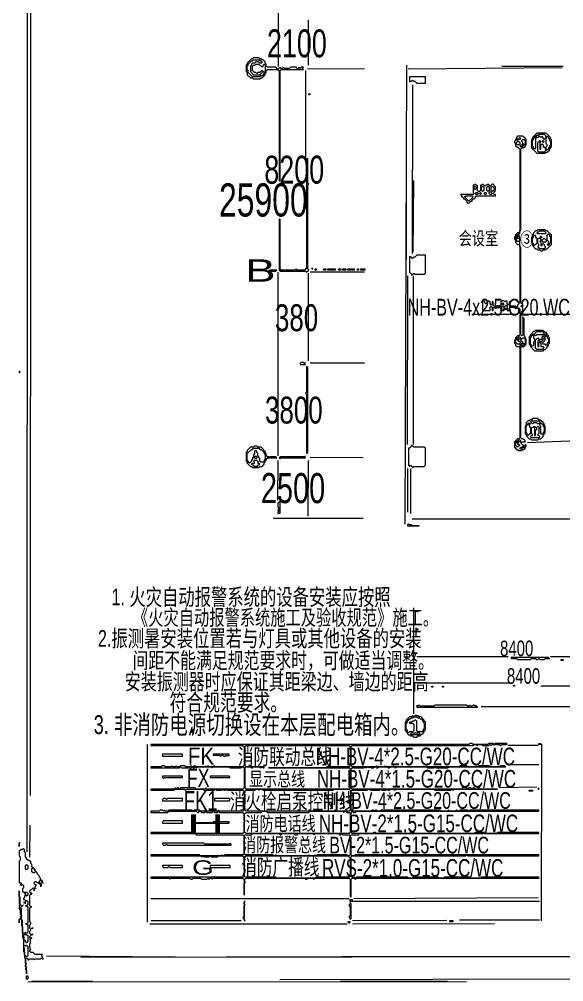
# Model space of a CAD drawing. Extents: x 10 to 1970, y 11 to 1392.
# Drawn here: x 10 to 524, y 16 to 923 of the extents above; entities that cross this region are included whole.
import ezdxf

# ---------------------------------------------------------------- set-up
doc = ezdxf.new("R2010")
doc.units = 0
for name, color, linetype, lineweight in [('OCR_TEXT', 6, 'Continuous', 0), ('TRACE_CURVE', 6, 'Continuous', 0), ('TRACE_STRAIGHT', 5, 'Continuous', 0), ('TRACE_TEXT_SYMBOL', 6, 'Continuous', 0)]:
    doc.layers.add(name, color=color, linetype=linetype, lineweight=lineweight)
doc.styles.add('wqy-unicode', font='wqy-unicode.lff')

msp = doc.modelspace()

# ---------------------------------------------------------------- linework, layer by layer
at = {"layer": 'TRACE_CURVE', "color": 6}
for points in [[(231, 887), (230, 886), (229, 886), (225, 882), (225, 881), (224, 880), (224, 874), (225, 873), (225, 871), (228, 868), (230, 868), (231, 867), (237, 867), (238, 868), (239, 868), (242, 871), (242, 872), (243, 873), (243, 875), (244, 876), (254, 876), (255, 875), (255, 771), (256, 771), (256, 875), (257, 876), (278, 876), (277, 877), (278, 878), (276, 878), (275, 877), (274, 878), (273, 877), (272, 877), (271, 878), (266, 878), (265, 877), (260, 877), (259, 878), (258, 877), (257, 877), (256, 878), (254, 876), (252, 878), (244, 878), (243, 879), (243, 881), (242, 882), (242, 883), (240, 885), (239, 885), (238, 886), (237, 886), (236, 887)], [(230, 884), (231, 885), (237, 885), (239, 883), (238, 882), (237, 882), (236, 883), (233, 883), (232, 882), (230, 882), (229, 881), (229, 880), (228, 879), (228, 874), (231, 871), (237, 871), (238, 870), (237, 869), (230, 869), (226, 873), (226, 875), (225, 876), (225, 879), (226, 880), (226, 881), (229, 884)], [(232, 880), (233, 881), (236, 881), (239, 878), (240, 879), (240, 880), (241, 881), (242, 880), (242, 874), (241, 873), (239, 875), (237, 873), (235, 873), (234, 872), (233, 873), (232, 873), (230, 875), (230, 879), (231, 880)], [(240, 874), (241, 873), (241, 872), (239, 870), (238, 870), (237, 871)], [(479, 810), (480, 811), (481, 810), (480, 809)], [(479, 807), (480, 808), (481, 808), (482, 807), (482, 806), (481, 805), (480, 805), (479, 806)], [(481, 811), (482, 812), (483, 811), (482, 810)], [(484, 809), (485, 810), (486, 810), (487, 809), (487, 806), (486, 805), (485, 806), (485, 807), (484, 808)], [(482, 804), (483, 805), (484, 805), (485, 804), (484, 803), (483, 803)], [(484, 805), (485, 806), (486, 805), (485, 804)], [(282, 792), (281, 791), (281, 689), (279, 687), (272, 687), (271, 688), (270, 687), (257, 687), (256, 688), (256, 735), (255, 735), (255, 687), (256, 686), (280, 686), (281, 685), (283, 687), (282, 688), (282, 767), (283, 768), (282, 769)], [(478, 717), (479, 718), (480, 717), (479, 716)], [(479, 719), (480, 720), (481, 719), (480, 718)], [(479, 716), (480, 717), (481, 717), (482, 716), (482, 715), (481, 714), (480, 714), (479, 715)], [(465, 655), (466, 656), (467, 655), (466, 654)], [(465, 652), (466, 653), (467, 652), (467, 650), (466, 649), (465, 650)], [(483, 653), (484, 654), (485, 653), (484, 652)], [(478, 621), (479, 622), (481, 620), (482, 620), (483, 619), (481, 617), (480, 617), (478, 619)], [(479, 622), (480, 623), (481, 622), (480, 621)], [(480, 623), (481, 624), (482, 624), (483, 623), (482, 622), (481, 622)], [(482, 616), (483, 617), (484, 616), (483, 615)], [(485, 623), (486, 623), (487, 622), (487, 618), (486, 617), (485, 618), (485, 619), (483, 621)], [(483, 617), (484, 618), (485, 618), (486, 617), (485, 616), (484, 616)], [(281, 596), (281, 572), (280, 571), (281, 570), (281, 514), (282, 515), (282, 595)], [(479, 525), (480, 526), (481, 525), (480, 524)], [(480, 526), (481, 527), (482, 527), (483, 526), (482, 525), (481, 525)], [(478, 524), (479, 525), (480, 524), (480, 523), (481, 523), (482, 522), (480, 520), (478, 522)], [(482, 519), (483, 520), (484, 519), (483, 518)], [(484, 520), (485, 521), (486, 520), (485, 519)], [(223, 238), (224, 239), (321, 239), (322, 238), (322, 220), (321, 219), (300, 219), (299, 218), (245, 218), (321, 218), (322, 217), (322, 199), (321, 198), (224, 198), (223, 199), (223, 218), (224, 219), (228, 219), (229, 218), (230, 218), (231, 219), (237, 219), (238, 218), (239, 219), (240, 218), (241, 218), (241, 219), (224, 219), (223, 220)], [(232, 197), (233, 198), (235, 198), (236, 197), (237, 198), (239, 198), (240, 197), (306, 197), (307, 198), (321, 198), (322, 197), (322, 178), (321, 177), (224, 177), (223, 178), (223, 180), (222, 181), (223, 182), (222, 183), (223, 184), (223, 193), (222, 194), (223, 195), (223, 196), (224, 197)], [(238, 176), (239, 177), (243, 177), (244, 176), (283, 176), (284, 177), (315, 177), (316, 176), (317, 177), (318, 177), (319, 176), (321, 176), (322, 175), (322, 157), (321, 156), (224, 156), (222, 158), (222, 167), (223, 168), (222, 169), (222, 174), (224, 176)], [(229, 155), (230, 156), (255, 156), (256, 155), (257, 155), (258, 156), (269, 156), (270, 155), (272, 155), (273, 156), (287, 156), (288, 155), (289, 156), (311, 156), (312, 155), (313, 155), (314, 156), (315, 155), (321, 155), (322, 154), (322, 136), (321, 135), (320, 135), (319, 136), (291, 136), (290, 135), (289, 136), (288, 135), (284, 135), (283, 136), (282, 135), (253, 135), (252, 136), (251, 135), (250, 135), (249, 136), (223, 136), (222, 137), (222, 154), (223, 155)], [(16, 126), (17, 127), (18, 126), (18, 123), (17, 122), (16, 123)], [(224, 135), (320, 135), (322, 133), (322, 116), (321, 115), (290, 115), (289, 114), (253, 114), (252, 115), (223, 115), (222, 116), (222, 119), (223, 120), (223, 121), (222, 122), (222, 125), (223, 126), (222, 127), (222, 133)], [(22, 123), (23, 124), (24, 123), (24, 122), (25, 121), (25, 120), (24, 119), (23, 119), (22, 120)], [(29, 111), (30, 112), (31, 112), (32, 111), (30, 109), (29, 110)], [(16, 100), (17, 101), (18, 100), (18, 98), (17, 97), (16, 98)], [(14, 60), (15, 61), (17, 61), (18, 60), (18, 54), (17, 53), (16, 54), (16, 55), (14, 57), (15, 58), (14, 59)], [(14, 50), (15, 51), (16, 50), (17, 51), (18, 50), (18, 41), (17, 40), (15, 42), (15, 48), (14, 49)]]:
    msp.add_lwpolyline(points, close=True, dxfattribs=at)
for points in [[(480, 813), (479, 812), (479, 811), (478, 810), (478, 809), (477, 808), (477, 807), (478, 806), (478, 804), (479, 803), (480, 803), (482, 801), (482, 723), (481, 722), (480, 722), (478, 720), (478, 719), (477, 718), (477, 716), (478, 715), (478, 713), (480, 711), (481, 711), (482, 710), (482, 657), (481, 656), (481, 655), (480, 654), (480, 653), (479, 652), (478, 653), (474, 653), (473, 654), (473, 657), (472, 657), (472, 655), (471, 654), (470, 655), (470, 657), (469, 658), (468, 657), (467, 658), (465, 658), (464, 657), (464, 653), (463, 652), (462, 653), (458, 653), (457, 654), (457, 657), (456, 657), (456, 655), (455, 654), (454, 655), (454, 657), (453, 658), (452, 657), (451, 658), (451, 656), (450, 655), (449, 656), (449, 657), (448, 658), (447, 657)], [(483, 524), (484, 525), (487, 525), (487, 526), (485, 528), (484, 528), (483, 529), (483, 614), (484, 615), (486, 615), (488, 617), (488, 622), (487, 623), (487, 624), (486, 625), (486, 641), (485, 642), (485, 643), (485, 626), (484, 625), (483, 626), (483, 646), (484, 647), (484, 648), (485, 649), (485, 655), (484, 655), (483, 656), (483, 708), (482, 709), (482, 719), (481, 719), (480, 720), (481, 721), (482, 721), (482, 724), (483, 725), (483, 801), (484, 802), (485, 802), (486, 803), (487, 803), (487, 804), (488, 805), (488, 810), (487, 811), (487, 812), (486, 812), (485, 813), (480, 813)], [(447, 657), (447, 649), (454, 649), (454, 652), (455, 653), (456, 652), (456, 649), (457, 649), (457, 651), (458, 652), (459, 651), (460, 651), (461, 652), (462, 651), (463, 652), (464, 651), (464, 649), (467, 649), (468, 650), (468, 653), (469, 654), (470, 653), (470, 649), (472, 649), (472, 651), (473, 652), (479, 652), (480, 651), (481, 651), (482, 650), (482, 646), (483, 645), (482, 644), (482, 626), (481, 625), (480, 625), (478, 623), (478, 622), (477, 621), (477, 618), (478, 617), (478, 616), (479, 615), (481, 615), (482, 614), (482, 529), (481, 528), (480, 528), (477, 525), (477, 520), (479, 518), (480, 518), (481, 517), (484, 517), (485, 518), (486, 518), (487, 519), (487, 520), (488, 521), (488, 522), (487, 523), (487, 522), (486, 521), (483, 524)], [(435, 241), (434, 240), (134, 240), (134, 239), (221, 239), (222, 238), (222, 220), (221, 219), (195, 219), (194, 220), (193, 219), (189, 219), (188, 220), (187, 219), (186, 220), (185, 219), (177, 219), (176, 220), (175, 220), (174, 219), (173, 219), (172, 220), (171, 219), (167, 219), (166, 220), (162, 220), (161, 219), (159, 219), (158, 220), (157, 219), (155, 219), (154, 220), (153, 219), (148, 219), (147, 220), (145, 220), (144, 219), (134, 219), (134, 218), (161, 218), (162, 219), (163, 218), (169, 218), (170, 219), (171, 218), (172, 218), (173, 219), (174, 218), (175, 218), (176, 219), (177, 218), (178, 219), (191, 219), (192, 218), (193, 219), (208, 219), (209, 218), (219, 218), (220, 219), (221, 219), (222, 218), (222, 199), (221, 198), (187, 198)], [(463, 219), (454, 219), (453, 220), (443, 220), (442, 219), (433, 219), (432, 220), (426, 220), (425, 219), (364, 219), (363, 220), (362, 219), (356, 219), (355, 220), (354, 219), (348, 219), (347, 220), (346, 219), (324, 219), (323, 220), (323, 238), (324, 239), (438, 239), (439, 240), (441, 240), (442, 239), (443, 240), (446, 240), (447, 239), (453, 239), (454, 240), (455, 239), (456, 240), (463, 240), (464, 239), (465, 240), (469, 240), (470, 241), (459, 241), (458, 240), (457, 241), (453, 241), (452, 240), (438, 240), (437, 241), (435, 241)], [(357, 198), (358, 197), (359, 197), (360, 198), (363, 198), (364, 197), (365, 198), (401, 198), (402, 197), (417, 197), (418, 198), (419, 197), (420, 198), (461, 198), (445, 198), (444, 199), (443, 199), (442, 198), (440, 198), (439, 199), (438, 199), (437, 198), (436, 199), (434, 199), (433, 198), (432, 199), (428, 199), (427, 198), (324, 198), (323, 199), (323, 217), (324, 218), (335, 218), (336, 219), (337, 218), (338, 219), (339, 219), (340, 218), (341, 219), (342, 218), (344, 218), (345, 219), (346, 219), (347, 218), (348, 218), (349, 219), (357, 219), (358, 218), (359, 218), (360, 219), (364, 219), (365, 218), (366, 219), (394, 219), (395, 218), (401, 218), (402, 219), (403, 218), (414, 218), (415, 219), (469, 219), (468, 220), (464, 220), (463, 219)], [(187, 198), (186, 199), (185, 198), (177, 198), (176, 199), (162, 199), (161, 198), (160, 199), (159, 199), (158, 198), (157, 199), (156, 198), (134, 198), (134, 197), (156, 197), (157, 198), (166, 198), (167, 197), (168, 198), (183, 198), (184, 197), (194, 197), (195, 198), (196, 197), (201, 197), (202, 198), (203, 197), (204, 197), (205, 198), (206, 197), (221, 197), (222, 196), (222, 178), (221, 177), (199, 177), (198, 178), (197, 177), (181, 177), (180, 178), (175, 178), (174, 177), (173, 178), (151, 178), (150, 177), (148, 177), (147, 178), (146, 177), (145, 178), (143, 178), (142, 177), (134, 177), (134, 176), (150, 176), (151, 177), (177, 177), (178, 176), (179, 176), (180, 177), (181, 177), (182, 176), (185, 176), (186, 177), (187, 176), (192, 176)], [(460, 156), (451, 156), (450, 157), (440, 157), (439, 156), (383, 156), (382, 157), (381, 157), (380, 156), (379, 157), (378, 156), (347, 156), (346, 157), (344, 157), (343, 156), (324, 156), (323, 157), (323, 176), (324, 177), (325, 176), (327, 176), (328, 177), (500, 177), (500, 178), (435, 178), (434, 177), (433, 178), (426, 178), (425, 177), (424, 177), (423, 178), (422, 178), (421, 177), (416, 177), (415, 178), (414, 177), (408, 177), (407, 178), (351, 178), (350, 177), (348, 177), (347, 178), (346, 178), (345, 177), (344, 178), (343, 178), (342, 177), (324, 177), (323, 178), (323, 183), (322, 184), (322, 185), (323, 186), (323, 196), (324, 197), (338, 197), (339, 198), (340, 198), (341, 197), (350, 197), (351, 198), (352, 197), (356, 197), (357, 198)], [(192, 176), (193, 177), (194, 176), (197, 176), (198, 177), (199, 176), (221, 176), (222, 175), (222, 157), (221, 156), (176, 156), (175, 157), (134, 157), (134, 156), (176, 156), (177, 155), (221, 155), (222, 154), (222, 137), (221, 136), (204, 136), (203, 135), (202, 135), (201, 136), (200, 135), (181, 135), (180, 136), (134, 136), (134, 135), (181, 135), (182, 134), (183, 135), (184, 134), (189, 134), (190, 135), (191, 134), (197, 134), (198, 135), (221, 135), (222, 134), (222, 116), (221, 115), (134, 115), (134, 114), (151, 114), (152, 113), (153, 114), (171, 114), (172, 113), (173, 113), (174, 114), (181, 114), (182, 113), (187, 113), (188, 114), (189, 113), (190, 114), (191, 114), (192, 113), (193, 114), (221, 114), (222, 113), (222, 98), (222, 109)], [(222, 109), (223, 110), (223, 111), (222, 112), (224, 114), (279, 114), (280, 113), (281, 113), (282, 114), (287, 114), (288, 113), (289, 114), (321, 114), (322, 113), (322, 97), (323, 96), (323, 113), (324, 114), (326, 114), (327, 113), (328, 114), (500, 114), (500, 115), (446, 115), (445, 114), (436, 114), (435, 115), (411, 115), (410, 114), (406, 114), (405, 115), (382, 115), (381, 114), (377, 114), (376, 115), (328, 115), (327, 114), (326, 115), (325, 114), (323, 116), (323, 131), (322, 132), (323, 133), (323, 134), (324, 135), (431, 135), (432, 136), (433, 135), (500, 135), (500, 136), (327, 136), (326, 135), (324, 135), (323, 136), (323, 152), (322, 153), (322, 154), (323, 155), (330, 155), (331, 156), (500, 156), (500, 157), (461, 157), (460, 156)], [(14, 142), (13, 141), (12, 141), (11, 140), (10, 140), (10, 135), (11, 134), (11, 131), (10, 130), (10, 110), (11, 110), (12, 109), (11, 108), (12, 107), (13, 108), (14, 107), (14, 105), (13, 104), (13, 101), (14, 101), (16, 99), (16, 98), (15, 97), (15, 96), (14, 95), (14, 94), (15, 94), (16, 93), (16, 92), (15, 91), (14, 91), (15, 91), (16, 90), (16, 92), (17, 93), (18, 92), (18, 89), (17, 88), (16, 88), (17, 88), (18, 87), (18, 72), (17, 71), (16, 71), (17, 71), (18, 70), (18, 63), (17, 62), (16, 63), (15, 62), (14, 62), (13, 63), (13, 74), (12, 75), (12, 85), (11, 86), (14, 89), (13, 88), (12, 88), (11, 89), (11, 96), (10, 97), (10, 102), (10, 90)], [(27, 118), (27, 119), (25, 121), (25, 122), (22, 125), (22, 127), (21, 128), (21, 130), (20, 130), (19, 131), (18, 131), (17, 132), (17, 133), (16, 134), (16, 138), (15, 139), (15, 141), (14, 142)], [(22, 58), (21, 57), (20, 58), (20, 59), (22, 61), (23, 61), (21, 61), (20, 62), (20, 64), (21, 65), (21, 66), (22, 67), (23, 67), (22, 67), (21, 66), (20, 67), (20, 70), (21, 71), (21, 72), (20, 73), (20, 86), (21, 87), (22, 87), (21, 87), (20, 88), (20, 98), (21, 99), (22, 99), (22, 100), (21, 100), (20, 101), (20, 102), (23, 105), (24, 104), (24, 102), (24, 104), (25, 105), (26, 104), (25, 105), (25, 106), (26, 107), (26, 108), (25, 108), (24, 109), (24, 110), (25, 111), (26, 111), (27, 110), (28, 110), (30, 108), (30, 106), (31, 107), (31, 108), (30, 109), (31, 110), (32, 110), (33, 109), (32, 110), (32, 111), (30, 113), (30, 114), (29, 115), (29, 116), (27, 118)], [(10, 90), (11, 89), (10, 88), (10, 85), (11, 84), (11, 80), (12, 79), (12, 78), (11, 77), (11, 76), (10, 75), (10, 72), (10, 75), (11, 76), (12, 75), (12, 69), (13, 68), (13, 58), (14, 57), (14, 45), (15, 44), (15, 39), (16, 38), (16, 31), (17, 30), (16, 29), (16, 28), (17, 27), (17, 24), (17, 30), (16, 31), (16, 32), (17, 33), (16, 34), (16, 38), (17, 39), (18, 38), (18, 37), (19, 37), (20, 38), (23, 38), (24, 37), (25, 38), (30, 38), (31, 39), (32, 38), (33, 38), (32, 39), (32, 40), (31, 41), (32, 42), (25, 42), (23, 44), (21, 44), (20, 45), (20, 46), (21, 47), (20, 48), (20, 52), (21, 53), (20, 54), (21, 55), (20, 56), (22, 58)]]:
    msp.add_lwpolyline(points, dxfattribs=at)
at = {"layer": 'TRACE_STRAIGHT', "color": 5}
for p, q in [((17.55, 138.88), (18.03, 1244.38)), ((20.69, 191.87), (20.99, 1066.37)), ((254.04, 1051.37), (254.05, 878.88)), ((282.65, 880.12), (282.66, 922.63)), ((373.9, 447.62), (375.44, 880.12)), ((280, 875), (280, 793)), ((281.88, 876.69), (335.63, 876.78)), ((376.91, 876.48), (521.91, 877.95)), ((465, 879), (523, 879)), ((380.82, 702.62), (381.11, 861.37)), ((381.59, 703.87), (382.06, 771.38)), ((375, 753), (375, 697)), ((254, 685), (254, 512)), ((282.65, 601.37), (282.66, 683.88)), ((284.37, 685.41), (335.63, 685.41)), ((376.24, 522.63), (376.43, 681.38)), ((381.7, 522.62), (381.73, 681.38)), ((436.87, 645.45), (479.38, 645.35)), ((486.87, 645.5), (529.37, 645.45)), ((284.37, 599.4), (335.62, 599.5)), ((374, 567), (374, 527)), ((489.35, 524.43), (575.62, 527.83)), ((284.36, 510.76), (334.37, 510.32)), ((253.99, 470.12), (254.05, 507.63)), ((282.62, 455.12), (282.67, 507.63)), ((376.5, 458.87), (376.5, 500.12)), ((379.18, 457.62), (379.18, 500.12)), ((249.37, 453.31), (334.37, 453.33)), ((380.63, 452.55), (575.63, 452.55)), ((491.87, 452.65), (569.37, 452.66)), ((382.01, 268.88), (382.05, 368.87)), ((385, 323), (471, 323)), ((511, 323), (567, 323)), ((385, 298), (475, 298)), ((501.87, 295.3), (576.87, 295.32)), ((445.63, 275.73), (576.88, 275.81)), ((131.1, 72.62), (131.11, 240.12)), ((470.63, 239.27), (499.38, 239.41)), ((502.64, 73.87), (502.66, 240.13)), ((470, 221), (500, 221)), ((463.11, 199.39), (498.15, 200.1)), ((19.87, 133.87), (20.19, 163.87)), ((134, 95), (321, 95)), ((224.37, 94.96), (319.38, 94.95)), ((324.38, 92.23), (500.63, 92.49)), ((325.62, 94.72), (499.37, 95.85)), ((134.38, 74.14), (219.38, 74.14)), ((324.37, 74.08), (413.13, 74.36)), ((425.11, 74.73), (500.62, 74.85)), ((133.12, 71.12), (319.38, 71.1)), ((324.37, 71), (458.13, 71.42)), ((35.64, 40.73), (156.9, 39.97)), ((68.13, 39.46), (564.38, 40.27)), ((205, 40), (324, 40)), ((314.37, 40.1), (1004.37, 41.44)), ((255.62, 18.52), (1023.13, 20.02)), ((18.12, 16.44), (431.87, 16.59)), ((22, 17), (79, 17)), ((313, 17), (414, 17))]:
    msp.add_line(p, q, dxfattribs=at)
at = {"layer": 'TRACE_TEXT_SYMBOL', "color": 6}
for points in [[(378, 869), (378, 864), (379, 865), (380, 865), (381, 866), (382, 865), (383, 865), (385, 863), (393, 863), (393, 869)], [(283, 853), (284, 853), (284, 852), (283, 852)], [(498, 816), (494, 812), (494, 811), (493, 810), (493, 802), (498, 797), (506, 797), (507, 798), (508, 798), (510, 800), (510, 801), (512, 803), (512, 810), (511, 811), (511, 812), (507, 816)], [(495, 811), (496, 812), (497, 811), (497, 802), (496, 801), (495, 802), (495, 803), (494, 804), (494, 809), (495, 810)], [(496, 812), (497, 813), (498, 812), (497, 811)], [(497, 813), (498, 814), (499, 814), (500, 813), (499, 812), (498, 812)], [(499, 814), (500, 815), (505, 815), (507, 813), (506, 812), (506, 811), (505, 810), (504, 811), (504, 812), (503, 813), (502, 812), (501, 813), (500, 813)], [(499, 807), (500, 808), (501, 807), (501, 801), (502, 801), (502, 805), (503, 806), (504, 805), (504, 803), (505, 803), (506, 802), (506, 801), (507, 800), (505, 798), (500, 798), (499, 799)], [(500, 808), (501, 809), (502, 808), (501, 807)], [(503, 808), (504, 809), (505, 808), (504, 807)], [(507, 812), (508, 813), (509, 812), (509, 811), (510, 810), (510, 809), (511, 808), (511, 805), (510, 804), (510, 803), (509, 802), (509, 801), (508, 800), (507, 801), (507, 803), (508, 804), (508, 805), (507, 806)], [(440, 768), (439, 767), (438, 767), (438, 760), (439, 759), (438, 758), (426, 758), (427, 757), (427, 756), (428, 756), (429, 755), (429, 754), (430, 754), (432, 752), (432, 751), (433, 750), (434, 750), (436, 752), (437, 752), (437, 753), (438, 754), (439, 754), (440, 755), (440, 756), (441, 757), (459, 757), (459, 758), (458, 758), (457, 759), (458, 760), (458, 761), (459, 762), (459, 765), (458, 766), (458, 767), (457, 768), (456, 768), (454, 766), (452, 768), (451, 767), (450, 767), (449, 766), (447, 768), (446, 767), (445, 767), (445, 762), (444, 761), (443, 761), (442, 762), (442, 766)], [(439, 765), (440, 766), (441, 765), (441, 764), (440, 763), (439, 764)], [(446, 765), (447, 766), (448, 765), (448, 762), (447, 761), (446, 762)], [(451, 765), (452, 766), (453, 765), (453, 762), (452, 761), (451, 762)], [(455, 765), (456, 766), (458, 764), (458, 763), (456, 761), (455, 762)], [(430, 756), (431, 757), (437, 757), (438, 756), (434, 752)], [(440, 759), (441, 760), (442, 760), (443, 759), (442, 758), (441, 758)], [(444, 759), (445, 760), (446, 759), (445, 758)], [(448, 759), (449, 760), (450, 760), (451, 759), (450, 758), (449, 758)], [(453, 760), (454, 761), (456, 759), (455, 758), (454, 758), (453, 759)], [(499, 725), (498, 724), (497, 724), (495, 722), (495, 721), (494, 720), (494, 719), (493, 718), (493, 713), (494, 712), (494, 710), (497, 707), (498, 707), (499, 706), (501, 706), (502, 705), (503, 705), (504, 706), (506, 706), (507, 707), (508, 707), (512, 711), (512, 720), (508, 724), (507, 724), (506, 725)], [(495, 719), (496, 720), (497, 719), (497, 718), (498, 717), (498, 712), (496, 710), (495, 711), (495, 712), (494, 713), (494, 717), (495, 718)], [(500, 723), (501, 724), (505, 724), (507, 722), (506, 721), (499, 721), (498, 722), (499, 723)], [(499, 716), (500, 717), (501, 717), (502, 716), (502, 715), (501, 714), (502, 713), (502, 710), (503, 710), (503, 711), (504, 712), (505, 711), (505, 710), (506, 709), (506, 708), (505, 707), (501, 707), (499, 709), (500, 710), (500, 711), (499, 712)], [(501, 718), (502, 719), (503, 718), (502, 717)], [(505, 717), (507, 715), (507, 714), (506, 713), (505, 714), (504, 713), (503, 714), (503, 715)], [(508, 720), (509, 721), (510, 720), (510, 719), (511, 718), (511, 713), (510, 712), (509, 713), (509, 714), (508, 715)], [(508, 711), (509, 712), (510, 711), (509, 710)], [(385, 701), (383, 699), (382, 699), (381, 698), (380, 699), (379, 699), (378, 700), (378, 685), (380, 683), (380, 682), (382, 684), (383, 683), (392, 683), (393, 684), (393, 701)], [(246, 687), (246, 686), (252, 686), (253, 687)], [(286, 689), (286, 688), (287, 688)], [(289, 688), (290, 688), (290, 687), (289, 687)], [(297, 688), (299, 688), (299, 687), (297, 687)], [(301, 688), (308, 688), (308, 687), (301, 687)], [(311, 688), (313, 688), (313, 687), (311, 687)], [(315, 688), (318, 688), (318, 687), (315, 687)], [(320, 688), (322, 688), (322, 687), (320, 687)], [(323, 688), (326, 688), (326, 687), (323, 687)], [(329, 688), (330, 688), (330, 687), (329, 687)], [(332, 688), (336, 688), (336, 687), (332, 687)], [(497, 630), (496, 629), (495, 629), (492, 626), (492, 625), (491, 624), (491, 617), (492, 616), (492, 615), (496, 611), (504, 611), (505, 612), (506, 612), (508, 614), (508, 615), (509, 616), (509, 617), (510, 618), (510, 623), (509, 624), (509, 625), (508, 626), (508, 627), (507, 628), (506, 628), (504, 630)], [(493, 625), (494, 626), (495, 625), (495, 623), (496, 622), (496, 620), (495, 619), (495, 616), (494, 615), (492, 617), (492, 623), (493, 624)], [(494, 626), (495, 627), (496, 626), (495, 625)], [(498, 629), (503, 629), (505, 627), (504, 626), (498, 626), (497, 625), (496, 626), (496, 627)], [(505, 626), (506, 627), (507, 626), (506, 625)], [(499, 623), (500, 622), (500, 621), (499, 620), (499, 615), (500, 615), (500, 618), (501, 619), (502, 618), (502, 615), (504, 615), (505, 614), (503, 612), (498, 612), (497, 613), (497, 621)], [(501, 621), (502, 622), (503, 622), (504, 621), (502, 619), (501, 620)], [(506, 624), (507, 625), (508, 624), (508, 623), (509, 622), (509, 619), (508, 618), (508, 617), (507, 616), (506, 617), (504, 617), (503, 618), (506, 621)], [(503, 624), (504, 625), (505, 624), (505, 623), (504, 622), (503, 623)], [(276, 600), (275, 599), (275, 598), (280, 598), (279, 599), (280, 600), (279, 599), (278, 600)], [(10, 592), (10, 590), (11, 591)], [(494, 547), (493, 546), (492, 546), (491, 545), (490, 545), (488, 543), (488, 541), (487, 540), (487, 533), (488, 532), (488, 531), (491, 528), (492, 528), (493, 527), (499, 527), (500, 528), (502, 528), (504, 530), (504, 531), (505, 532), (505, 533), (506, 534), (506, 540), (505, 541), (505, 542), (504, 543), (504, 544), (503, 544), (501, 546), (500, 546), (499, 547)], [(492, 544), (493, 545), (500, 545), (501, 544), (501, 543), (500, 542), (499, 542), (498, 543), (495, 543), (494, 542)], [(490, 542), (491, 541), (491, 540), (492, 539), (492, 533), (490, 531), (489, 532), (489, 533), (488, 534), (488, 540)], [(490, 542), (491, 543), (492, 542), (491, 541)], [(498, 539), (499, 540), (500, 539), (500, 533), (499, 532), (499, 531), (500, 531), (501, 530), (500, 529), (493, 529), (492, 530), (493, 531), (494, 531), (494, 532), (493, 533), (493, 538), (494, 539), (495, 539), (496, 538), (496, 531), (497, 531), (497, 536), (498, 537)], [(495, 539), (496, 540), (497, 539), (496, 538)], [(501, 542), (502, 543), (504, 541), (504, 540), (505, 539), (505, 535), (504, 534), (504, 533), (503, 532), (502, 533), (502, 537), (501, 538), (502, 539), (502, 540), (501, 541)], [(232, 521), (231, 520), (228, 520), (225, 517), (225, 516), (224, 515), (224, 507), (225, 506), (225, 505), (228, 502), (229, 502), (230, 501), (236, 501), (237, 502), (239, 502), (241, 504), (241, 505), (242, 506), (242, 507), (243, 508), (243, 509), (244, 510), (253, 510), (252, 511), (244, 511), (243, 512), (243, 514), (242, 515), (242, 516), (238, 520), (235, 520), (234, 521)], [(230, 518), (231, 519), (236, 519), (237, 518), (238, 518), (241, 515), (241, 514), (242, 513), (242, 509), (241, 508), (241, 507), (240, 506), (238, 506), (237, 507), (237, 509), (236, 510), (236, 511), (235, 512), (235, 514), (234, 515), (234, 516), (233, 517), (232, 516), (232, 514), (231, 513), (231, 511), (230, 510), (230, 509), (229, 508), (229, 507), (227, 505), (226, 506), (226, 507), (225, 508), (225, 514), (229, 518)], [(380, 522), (380, 521), (378, 519), (377, 519), (377, 503), (378, 502), (379, 503), (381, 501), (382, 502), (392, 502), (393, 503), (393, 519), (392, 520), (382, 520)], [(231, 507), (232, 508), (234, 508), (235, 507), (235, 505), (236, 505), (237, 504), (236, 503), (235, 503), (234, 502), (232, 502), (231, 503), (230, 503), (229, 504), (230, 505), (232, 505), (232, 506)], [(232, 511), (233, 512), (234, 511), (234, 510), (233, 509), (232, 510)], [(280, 512), (279, 511), (256, 511), (255, 510), (256, 509), (257, 510), (280, 510), (279, 511)], [(256, 469), (254, 467), (254, 464), (255, 463), (255, 462), (254, 461), (255, 460), (254, 459), (254, 458), (256, 458)], [(377, 448), (376, 447), (376, 446), (387, 446), (381, 446), (380, 447), (378, 447)], [(385, 366), (386, 366), (386, 365), (385, 365)], [(385, 349), (386, 349), (386, 348), (385, 348)], [(474, 322), (474, 321), (479, 321), (480, 320), (492, 320), (493, 321), (497, 321), (498, 320), (499, 320), (500, 321), (501, 320), (505, 320), (506, 321), (510, 321), (509, 322)], [(521, 320), (523, 320), (523, 319), (521, 319)], [(399, 295), (400, 295), (400, 294), (399, 294)], [(409, 295), (410, 295), (410, 294), (409, 294)], [(476, 296), (477, 296), (477, 295), (476, 295)], [(385, 277), (385, 275), (442, 275), (441, 276), (441, 277), (440, 276), (439, 277), (438, 277), (437, 276), (436, 276), (435, 277), (434, 276), (433, 276), (432, 277), (402, 277), (401, 276), (388, 276), (387, 277), (386, 276)], [(384, 268), (382, 266), (381, 267), (380, 266), (378, 266), (375, 263), (375, 262), (374, 261), (374, 253), (376, 251), (376, 250), (377, 249), (378, 249), (379, 248), (381, 248), (382, 247), (385, 247), (386, 248), (388, 248), (390, 250), (391, 250), (391, 251), (392, 252), (392, 253), (393, 254), (393, 261), (392, 262), (392, 263), (389, 266), (387, 266), (386, 267), (385, 267)], [(381, 265), (382, 266), (385, 266), (386, 265), (387, 265), (388, 264), (389, 264), (391, 262), (391, 261), (392, 260), (392, 255), (391, 254), (391, 253), (390, 252), (386, 252), (385, 253), (385, 262), (384, 263), (383, 263), (382, 262), (381, 262), (380, 261), (378, 261), (378, 260), (381, 260), (382, 259), (382, 253), (381, 252), (378, 252), (377, 251), (376, 252), (376, 253), (375, 254), (375, 260), (376, 261), (376, 262), (378, 264), (379, 264), (380, 265)], [(173, 254), (174, 254), (174, 251), (173, 251)], [(379, 250), (380, 251), (387, 251), (388, 250), (387, 249), (380, 249)], [(500, 241), (502, 241), (502, 240), (500, 240)], [(145, 231), (145, 229), (164, 229), (164, 231)], [(193, 231), (193, 230), (199, 230), (200, 229), (201, 230), (202, 230), (203, 229), (204, 229), (205, 230), (206, 229), (207, 230), (208, 229), (208, 231)], [(145, 210), (145, 209), (146, 208), (147, 209), (164, 209), (164, 210)], [(190, 210), (190, 209), (209, 209), (208, 210)], [(491, 197), (494, 197), (494, 196), (491, 196)], [(500, 199), (499, 198), (500, 198)], [(146, 189), (145, 188), (145, 187), (164, 187), (164, 189), (150, 189), (149, 188), (148, 189)], [(194, 189), (194, 187), (208, 187), (209, 188), (208, 189)], [(146, 168), (145, 167), (145, 166), (164, 166), (164, 168)], [(193, 167), (193, 166), (208, 166), (208, 167)], [(11, 148), (10, 147), (10, 144), (10, 147)], [(145, 147), (145, 146), (146, 145), (148, 145), (149, 146), (150, 145), (210, 145), (210, 146), (209, 147), (208, 146), (185, 146), (184, 147)], [(145, 126), (145, 125), (146, 124), (150, 124), (151, 125), (152, 124), (164, 124), (164, 126)], [(190, 126), (190, 124), (209, 124), (209, 126)], [(222, 92), (222, 78), (221, 77), (222, 76), (222, 74), (223, 74), (222, 75), (222, 88), (223, 89), (222, 90), (222, 91), (223, 92)], [(322, 91), (322, 90), (321, 89), (321, 88), (322, 87), (322, 79), (321, 78), (321, 77), (322, 76), (322, 75), (323, 76), (323, 90)], [(322, 94), (324, 94), (324, 92), (322, 92)], [(320, 73), (321, 72), (322, 72), (322, 73)], [(416, 74), (419, 74), (419, 73), (416, 73)], [(17, 22), (18, 22), (18, 19), (17, 19)]]:
    msp.add_lwpolyline(points, close=True, dxfattribs=at)

# ---------------------------------------------------------------- texts
at = {"layer": 'OCR_TEXT', "color": 6, "style": 'wqy-unicode'}
for s, height, width, p in [('2100', 26.356, 0.72, (243.59, 887.35)), ('8200', 26.356, 0.72, (241.11, 768.35)), ('25900', 31.236, 0.72, (198.38, 737.42)), ('会设室', 12.654, 0.72, (424.44, 710.59)), ('③', 12.78, 0.72, (482.43, 709.55)), ('B', 21.09, 1.528773, (223, 676)), ('NH-BV-4x2.5-G20.WC消火检启泵线露', 15.8172, 0.72, (376.16, 644.07)), ('380', 25.38, 0.72, (251.14, 629.34)), ('3800', 25.38, 0.72, (241.78, 542.34)), ('2500', 28.308, 0.72, (237.88, 467.38)), ('1. 火灾自动报警系统的设备安装应按照', 15.6794, 0.72, (97.04, 371.14)), ('《火灾自动报警系统施工及验收规范》施工。', 14.653, 0.72, (117.22, 352.31)), ('2.振测暑安装位置若与灯具或其他设备的安装', 15.6794, 0.72, (84.29, 332.14)), ('8400', 14.642, 0.72, (463.4, 323.2)), ('间距不能满足规范要求时，可做适当调整。', 15.2284, 0.72, (116.88, 311.57)), ('安装振测器时应保证其距梁边、墙边的距高', 15.3584, 0.72, (109.5, 291.51)), ('8400', 14.642, 0.72, (469.9, 297.2)), ('符合规范要求。', 16.126, 0.72, (151.76, 271.54)), ('3. 非消防电源切换设在本层配电箱内。', 17.7378, 0.72, (80.25, 249.8)), ('FK', 16.071, 0.906404, (169, 221)), ('消防联动总线', 15.026, 0.72, (216.15, 220.97)), ('NH-BV-4*2.5-G20-CC/WC', 16.6495, 0.72, (289.59, 220.35)), ('FX', 17.076, 0.73641, (168, 200)), ('显示总线', 13.445, 0.72, (226.76, 200.76)), ('NH-BV-4*1.5-G20-CC/WC', 16.6495, 0.72, (290.63, 199.35)), ('FK1', 18.08, 0.72, (165.19, 178)), ('消火栓启泵控制线', 14.961, 0.72, (208.55, 178.96)), ('NH-BV-4*2.5-G20-CC/WC', 15.7246, 0.72, (296.08, 179.33)), ('H', 17.08, 2.151261, (168, 157)), ('消防电话线', 13.445, 0.72, (223.48, 158.76)), ('NH-BV-2*1.5-G15-CC/WC', 16.6495, 0.72, (292.52, 157.35)), ('消防报警总线', 13.386, 0.72, (220.35, 138.83)), ('BV-2*1.5-G15-CC/WC', 15.7246, 0.72, (302.39, 137.33)), ('G', 13.68, 1.427737, (173, 117.18)), ('消防广播线', 15.026, 0.72, (219.33, 116.97)), ('RVS-2*1.0-G15-CC/WC', 16.6495, 0.72, (295.52, 115.35))]:
    msp.add_text(s, height=height, dxfattribs=dict(at, width=width)).set_placement(p)

doc.saveas('drawing.dxf')
